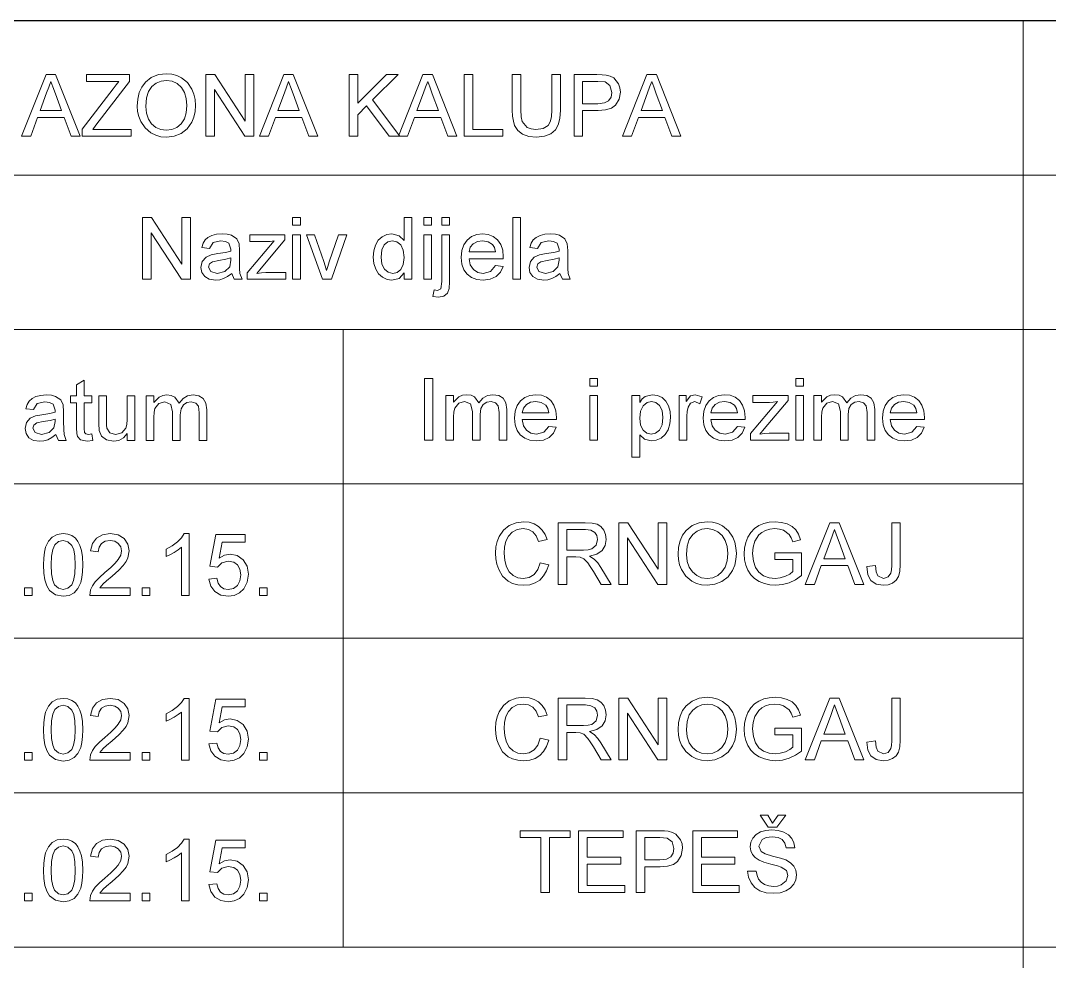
# Model space of a CAD drawing. Extents: x 0 to 594, y 0 to 575.
# Drawn here: x 510.41 to 543.38, y 26.41 to 56.57 of the extents above; entities that cross this region are included whole.
import ezdxf

# ---------------------------------------------------------------- set-up
doc = ezdxf.new("R2010")
doc.units = 0

msp = doc.modelspace()

# ---------------------------------------------------------------- linework, layer by layer
at = {"color": 7, "lineweight": 30}
msp.add_line((375.382, 56.571), (586.929, 56.571), dxfattribs=at)
at = {"color": 7, "lineweight": 13}
for p, q in [((542.535, 56.571), (542.535, 7.071)), ((375.382, 51.621), (586.929, 51.621)), ((586.929, 46.671), (375.382, 46.671)), ((375.382, 41.721), (542.535, 41.721)), ((375.382, 36.771), (542.535, 36.771)), ((375.382, 31.821), (542.535, 31.821)), ((375.382, 26.871), (586.929, 26.871))]:
    msp.add_line(p, q, dxfattribs=at)
at = {"color": 7, "lineweight": 13, "ltscale": 0.495}
msp.add_line((520.755, 46.671), (520.755, 26.871), dxfattribs=at)
at = {"color": 7, "lineweight": 13}
for points in [[(510.448, 52.863), (511.233, 54.842), (511.536, 54.842), (512.321, 52.863), (512.031, 52.863), (511.809, 53.467), (510.96, 53.467), (510.739, 52.863)], [(512.392, 52.863), (512.392, 53.092), (513.378, 54.382), (513.476, 54.51), (513.562, 54.622), (512.53, 54.622), (512.53, 54.842), (513.904, 54.842), (513.904, 54.622), (512.831, 53.218), (512.727, 53.083), (513.959, 53.083), (513.959, 52.863)], [(514.151, 53.826), (514.168, 54.057), (514.217, 54.262), (514.298, 54.441), (514.413, 54.592), (514.604, 54.746), (514.829, 54.838), (515.087, 54.869), (515.262, 54.855), (515.424, 54.811), (515.575, 54.739), (515.767, 54.583), (515.906, 54.376), (515.97, 54.214), (516.008, 54.038), (516.021, 53.849), (516.007, 53.656), (515.967, 53.478), (515.9, 53.314), (515.755, 53.106), (515.561, 52.956), (515.332, 52.865), (515.086, 52.835), (514.908, 52.85), (514.744, 52.895), (514.592, 52.969), (514.402, 53.128), (514.263, 53.335), (514.201, 53.493), (514.164, 53.656)], [(516.35, 52.863), (516.35, 54.842), (516.641, 54.842), (517.615, 53.347), (517.615, 54.842), (517.89, 54.842), (517.89, 52.863), (517.598, 52.863), (516.625, 54.357), (516.625, 52.863)], [(518.066, 52.863), (518.851, 54.842), (519.154, 54.842), (519.939, 52.863), (519.649, 52.863), (519.427, 53.467), (518.578, 53.467), (518.357, 52.863)], [(520.945, 52.863), (520.945, 54.842), (521.22, 54.842), (521.22, 53.925), (522.136, 54.842), (522.511, 54.842), (521.696, 54.026), (522.566, 52.863), (522.23, 52.863), (521.504, 53.834), (521.22, 53.55), (521.22, 52.863)], [(522.523, 52.863), (523.308, 54.842), (523.611, 54.842), (524.396, 52.863), (524.106, 52.863), (523.884, 53.467), (523.035, 53.467), (522.814, 52.863)], [(524.632, 52.863), (524.632, 54.842), (524.907, 54.842), (524.907, 53.083), (525.869, 53.083), (525.869, 52.863)], [(527.436, 54.842), (527.711, 54.842), (527.711, 53.702), (527.694, 53.435), (527.644, 53.229), (527.55, 53.071), (527.403, 52.945), (527.202, 52.863), (526.946, 52.835), (526.696, 52.859), (526.496, 52.931), (526.346, 53.048), (526.246, 53.207), (526.205, 53.343), (526.18, 53.508), (526.171, 53.702), (526.171, 54.842), (526.446, 54.842), (526.446, 53.711), (526.458, 53.489), (526.492, 53.334), (526.65, 53.148), (526.774, 53.099), (526.923, 53.083), (527.161, 53.115), (527.318, 53.212), (527.383, 53.325), (527.423, 53.491), (527.436, 53.711)], [(528.15, 52.863), (528.15, 54.842), (528.884, 54.842), (529.055, 54.837), (529.18, 54.823), (529.311, 54.788), (529.42, 54.732), (529.576, 54.544), (529.62, 54.418), (529.635, 54.279), (529.596, 54.05), (529.479, 53.859), (529.347, 53.764), (529.16, 53.706), (528.917, 53.687), (528.425, 53.687), (528.425, 52.863)], [(529.701, 52.863), (530.486, 54.842), (530.79, 54.842), (531.575, 52.863), (531.284, 52.863), (531.062, 53.467), (530.214, 53.467), (529.992, 52.863)], [(511.042, 53.687), (511.728, 53.687), (511.532, 54.221), (511.449, 54.446), (511.385, 54.622), (511.318, 54.44), (511.25, 54.255)], [(514.426, 53.822), (514.447, 53.601), (514.51, 53.414), (514.614, 53.26), (514.75, 53.146), (514.907, 53.078), (515.085, 53.055), (515.266, 53.078), (515.424, 53.147), (515.559, 53.262), (515.663, 53.42), (515.725, 53.616), (515.746, 53.851), (515.726, 54.076), (515.666, 54.271), (515.568, 54.431), (515.433, 54.55), (515.27, 54.624), (515.089, 54.649), (514.916, 54.628), (514.761, 54.565), (514.622, 54.459), (514.513, 54.303), (514.448, 54.091)], [(518.66, 53.687), (519.345, 53.687), (519.15, 54.221), (519.067, 54.446), (519.003, 54.622), (518.936, 54.44), (518.868, 54.255)], [(523.117, 53.687), (523.802, 53.687), (523.607, 54.221), (523.524, 54.446), (523.46, 54.622), (523.393, 54.44), (523.325, 54.255)], [(528.425, 53.907), (528.914, 53.907), (529.121, 53.931), (529.258, 54.003), (529.334, 54.118), (529.36, 54.271), (529.3, 54.486), (529.142, 54.604), (528.909, 54.622), (528.425, 54.622)], [(530.295, 53.687), (530.981, 53.687), (530.785, 54.221), (530.702, 54.446), (530.638, 54.622), (530.571, 54.44), (530.504, 54.255)], [(514.323, 48.277), (514.323, 50.256), (514.614, 50.256), (515.587, 48.761), (515.587, 50.256), (515.862, 50.256), (515.862, 48.277), (515.571, 48.277), (514.598, 49.771), (514.598, 48.277)], [(519.133, 50.008), (519.133, 50.256), (519.38, 50.256), (519.38, 50.008)], [(522.706, 48.277), (522.706, 48.484), (522.542, 48.308), (522.316, 48.249), (522.156, 48.273), (522.01, 48.343), (521.886, 48.455), (521.794, 48.604), (521.736, 48.785), (521.717, 48.99), (521.734, 49.193), (521.787, 49.376), (521.876, 49.529), (521.999, 49.641), (522.149, 49.711), (522.315, 49.734), (522.543, 49.674), (522.706, 49.518), (522.706, 50.256), (522.953, 50.256), (522.953, 48.277)], [(523.338, 50.008), (523.338, 50.256), (523.586, 50.256), (523.586, 50.008)], [(523.916, 50.008), (523.916, 50.256), (524.163, 50.256), (524.163, 50.008)], [(526.186, 48.277), (526.186, 50.256), (526.433, 50.256), (526.433, 48.277)], [(517.181, 48.469), (517.047, 48.366), (516.922, 48.299), (516.797, 48.262), (516.663, 48.249), (516.463, 48.278), (516.314, 48.364), (516.222, 48.494), (516.192, 48.656), (516.238, 48.847), (516.359, 48.986), (516.527, 49.065), (516.735, 49.101), (516.981, 49.139), (517.153, 49.184), (517.154, 49.243), (517.088, 49.437), (516.978, 49.495), (516.824, 49.514), (516.582, 49.459), (516.467, 49.266), (516.219, 49.294), (516.263, 49.431), (516.327, 49.539), (516.418, 49.622), (516.543, 49.683), (516.695, 49.721), (516.87, 49.734), (517.038, 49.723), (517.171, 49.69), (517.341, 49.58), (517.417, 49.413), (517.429, 49.197), (517.429, 48.89), (517.433, 48.624), (517.445, 48.469), (517.511, 48.277), (517.264, 48.277)], [(517.676, 48.277), (517.676, 48.484), (518.545, 49.514), (518.411, 49.493), (518.294, 49.486), (517.759, 49.486), (517.759, 49.706), (518.886, 49.706), (518.886, 49.542), (518.122, 48.638), (517.98, 48.469), (518.133, 48.49), (518.275, 48.497), (518.913, 48.497), (518.913, 48.277)], [(519.133, 48.277), (519.133, 49.706), (519.38, 49.706), (519.38, 48.277)], [(520.091, 48.277), (519.573, 49.706), (519.835, 49.706), (520.128, 48.85), (520.175, 48.709), (520.219, 48.562), (520.257, 48.686), (520.307, 48.834), (520.603, 49.706), (520.865, 49.706), (520.381, 48.277)], [(521.964, 48.991), (521.992, 48.762), (522.076, 48.599), (522.197, 48.502), (522.339, 48.469), (522.481, 48.5), (522.599, 48.593), (522.679, 48.75), (522.706, 48.972), (522.679, 49.214), (522.597, 49.383), (522.475, 49.481), (522.329, 49.514), (522.186, 49.482), (522.068, 49.388), (521.99, 49.226)], [(523.338, 48.277), (523.338, 49.706), (523.586, 49.706), (523.586, 48.277)], [(523.624, 47.726), (523.669, 47.938), (523.777, 47.92), (523.881, 47.968), (523.916, 48.212), (523.916, 49.706), (524.163, 49.706), (524.163, 48.201), (524.146, 47.978), (524.095, 47.834), (523.981, 47.733), (523.81, 47.7)], [(525.633, 48.717), (525.876, 48.689), (525.789, 48.503), (525.651, 48.365), (525.465, 48.278), (525.233, 48.249), (525.034, 48.271), (524.864, 48.335), (524.724, 48.441), (524.62, 48.586), (524.557, 48.766), (524.536, 48.979), (524.558, 49.2), (524.621, 49.386), (524.726, 49.536), (524.865, 49.646), (525.03, 49.712), (525.219, 49.734), (525.402, 49.712), (525.562, 49.648), (525.698, 49.541), (525.801, 49.396), (525.863, 49.215), (525.883, 49), (525.882, 48.937), (524.784, 48.937), (524.826, 48.737), (524.924, 48.59), (525.065, 48.499), (525.237, 48.469), (525.476, 48.528)], [(524.784, 49.156), (525.636, 49.156), (525.603, 49.294), (525.538, 49.392), (525.396, 49.483), (525.218, 49.514), (525.054, 49.489), (524.918, 49.416), (524.824, 49.303)], [(527.697, 48.469), (527.563, 48.366), (527.438, 48.299), (527.313, 48.262), (527.18, 48.249), (526.979, 48.278), (526.83, 48.364), (526.738, 48.494), (526.708, 48.656), (526.754, 48.847), (526.875, 48.986), (527.043, 49.065), (527.251, 49.101), (527.497, 49.139), (527.669, 49.184), (527.67, 49.243), (527.604, 49.437), (527.494, 49.495), (527.34, 49.514), (527.098, 49.459), (526.983, 49.266), (526.735, 49.294), (526.779, 49.431), (526.843, 49.539), (526.934, 49.622), (527.059, 49.683), (527.211, 49.721), (527.386, 49.734), (527.554, 49.723), (527.687, 49.69), (527.857, 49.58), (527.933, 49.413), (527.945, 49.197), (527.945, 48.89), (527.949, 48.624), (527.961, 48.469), (528.027, 48.277), (527.78, 48.277)], [(517.154, 48.964), (516.994, 48.92), (516.77, 48.883), (516.565, 48.84), (516.472, 48.771), (516.439, 48.669), (516.51, 48.526), (516.718, 48.469), (516.96, 48.528), (517.115, 48.678), (517.153, 48.887)], [(527.67, 48.964), (527.51, 48.92), (527.286, 48.883), (527.081, 48.84), (526.988, 48.771), (526.955, 48.669), (527.026, 48.526), (527.234, 48.469), (527.476, 48.528), (527.631, 48.678), (527.669, 48.887)], [(512.702, 43.32), (512.729, 43.107), (512.546, 43.086), (512.34, 43.127), (512.237, 43.234), (512.215, 43.338), (512.207, 43.515), (512.207, 44.322), (512.015, 44.322), (512.015, 44.542), (512.207, 44.542), (512.207, 44.895), (512.455, 45.04), (512.455, 44.542), (512.702, 44.542), (512.702, 44.322), (512.455, 44.322), (512.455, 43.5), (512.467, 43.369), (512.51, 43.323), (512.594, 43.305)], [(523.354, 43.124), (523.354, 45.103), (523.629, 45.103), (523.629, 43.124)], [(528.659, 44.855), (528.659, 45.103), (528.906, 45.103), (528.906, 44.855)], [(535.256, 44.855), (535.256, 45.103), (535.503, 45.103), (535.503, 44.855)], [(511.548, 43.305), (511.413, 43.202), (511.288, 43.135), (511.163, 43.098), (511.03, 43.086), (510.829, 43.114), (510.68, 43.2), (510.589, 43.33), (510.558, 43.493), (510.604, 43.683), (510.725, 43.822), (510.893, 43.901), (511.101, 43.937), (511.347, 43.975), (511.519, 44.02), (511.52, 44.079), (511.454, 44.273), (511.344, 44.331), (511.19, 44.35), (510.948, 44.295), (510.833, 44.103), (510.586, 44.13), (510.629, 44.267), (510.693, 44.375), (510.784, 44.458), (510.909, 44.519), (511.061, 44.557), (511.237, 44.57), (511.404, 44.559), (511.537, 44.526), (511.707, 44.416), (511.783, 44.249), (511.795, 44.033), (511.795, 43.726), (511.799, 43.46), (511.811, 43.305), (511.877, 43.113), (511.63, 43.113)], [(513.829, 43.113), (513.829, 43.338), (513.709, 43.198), (513.563, 43.114), (513.392, 43.086), (513.165, 43.134), (513.008, 43.255), (512.936, 43.434), (512.922, 43.66), (512.922, 44.542), (513.169, 44.542), (513.169, 43.76), (513.173, 43.603), (513.184, 43.507), (513.279, 43.359), (513.457, 43.305), (513.658, 43.361), (513.79, 43.511), (513.819, 43.627), (513.829, 43.786), (513.829, 44.542), (514.076, 44.542), (514.076, 43.113)], [(514.434, 43.113), (514.434, 44.542), (514.681, 44.542), (514.681, 44.327), (514.855, 44.503), (514.971, 44.553), (515.102, 44.57), (515.242, 44.553), (515.355, 44.501), (515.494, 44.31), (515.62, 44.454), (515.768, 44.541), (515.94, 44.57), (516.13, 44.54), (516.27, 44.452), (516.356, 44.303), (516.385, 44.091), (516.385, 43.113), (516.138, 43.113), (516.138, 44.003), (516.114, 44.209), (516.029, 44.311), (515.883, 44.35), (515.745, 44.325), (515.633, 44.251), (515.558, 44.122), (515.533, 43.934), (515.533, 43.113), (515.286, 43.113), (515.286, 44.031), (515.227, 44.27), (515.034, 44.35), (514.845, 44.297), (514.72, 44.141), (514.691, 44.016), (514.681, 43.846), (514.681, 43.113)], [(524.041, 43.124), (524.041, 44.553), (524.289, 44.553), (524.289, 44.338), (524.463, 44.514), (524.579, 44.564), (524.71, 44.58), (524.85, 44.563), (524.963, 44.512), (525.102, 44.321), (525.228, 44.465), (525.376, 44.552), (525.547, 44.58), (525.737, 44.551), (525.878, 44.463), (525.964, 44.314), (525.993, 44.102), (525.993, 43.124), (525.745, 43.124), (525.745, 44.013), (525.722, 44.22), (525.636, 44.322), (525.491, 44.361), (525.353, 44.336), (525.24, 44.262), (525.166, 44.133), (525.141, 43.944), (525.141, 43.124), (524.893, 43.124), (524.893, 44.041), (524.834, 44.281), (524.641, 44.361), (524.453, 44.307), (524.328, 44.152), (524.298, 44.027), (524.289, 43.856), (524.289, 43.124)], [(527.337, 43.563), (527.579, 43.536), (527.493, 43.35), (527.355, 43.211), (527.168, 43.125), (526.936, 43.096), (526.737, 43.117), (526.568, 43.181), (526.428, 43.288), (526.324, 43.433), (526.261, 43.613), (526.24, 43.826), (526.261, 44.047), (526.325, 44.233), (526.43, 44.382), (526.569, 44.492), (526.733, 44.558), (526.923, 44.58), (527.106, 44.559), (527.266, 44.495), (527.401, 44.388), (527.504, 44.242), (527.566, 44.062), (527.587, 43.847), (527.586, 43.783), (526.488, 43.783), (526.53, 43.583), (526.627, 43.437), (526.769, 43.346), (526.941, 43.316), (527.18, 43.375)], [(528.659, 43.124), (528.659, 44.553), (528.906, 44.553), (528.906, 43.124)], [(530.006, 42.574), (530.006, 44.553), (530.253, 44.553), (530.253, 44.334), (530.334, 44.442), (530.424, 44.519), (530.655, 44.58), (530.822, 44.557), (530.969, 44.487), (531.088, 44.374), (531.174, 44.223), (531.225, 44.044), (531.243, 43.849), (531.223, 43.642), (531.165, 43.456), (531.069, 43.302), (530.938, 43.189), (530.785, 43.119), (530.625, 43.096), (530.41, 43.153), (530.253, 43.295), (530.253, 42.574)], [(531.518, 43.124), (531.518, 44.553), (531.737, 44.553), (531.737, 44.362), (531.881, 44.538), (532.027, 44.58), (532.26, 44.513), (532.181, 44.291), (532.017, 44.361), (531.886, 44.312), (531.803, 44.176), (531.774, 44.038), (531.765, 43.888), (531.765, 43.124)], [(533.384, 43.563), (533.626, 43.536), (533.54, 43.35), (533.402, 43.211), (533.215, 43.125), (532.983, 43.096), (532.784, 43.117), (532.615, 43.181), (532.475, 43.288), (532.371, 43.433), (532.308, 43.613), (532.287, 43.826), (532.308, 44.047), (532.371, 44.233), (532.477, 44.382), (532.616, 44.492), (532.78, 44.558), (532.97, 44.58), (533.153, 44.559), (533.312, 44.495), (533.448, 44.388), (533.551, 44.242), (533.613, 44.062), (533.634, 43.847), (533.633, 43.783), (532.534, 43.783), (532.577, 43.583), (532.674, 43.437), (532.816, 43.346), (532.988, 43.316), (533.227, 43.375)], [(533.799, 43.124), (533.799, 43.331), (534.668, 44.361), (534.534, 44.34), (534.417, 44.333), (533.881, 44.333), (533.881, 44.553), (535.008, 44.553), (535.008, 44.389), (534.245, 43.484), (534.103, 43.316), (534.255, 43.337), (534.398, 43.344), (535.036, 43.344), (535.036, 43.124)], [(535.256, 43.124), (535.256, 44.553), (535.503, 44.553), (535.503, 43.124)], [(535.833, 43.124), (535.833, 44.553), (536.08, 44.553), (536.08, 44.338), (536.254, 44.514), (536.37, 44.564), (536.501, 44.58), (536.642, 44.563), (536.754, 44.512), (536.894, 44.321), (537.019, 44.465), (537.168, 44.552), (537.339, 44.58), (537.529, 44.551), (537.669, 44.463), (537.755, 44.314), (537.784, 44.102), (537.784, 43.124), (537.537, 43.124), (537.537, 44.013), (537.513, 44.22), (537.428, 44.322), (537.282, 44.361), (537.144, 44.336), (537.032, 44.262), (536.957, 44.133), (536.932, 43.944), (536.932, 43.124), (536.685, 43.124), (536.685, 44.041), (536.626, 44.281), (536.433, 44.361), (536.244, 44.307), (536.119, 44.152), (536.09, 44.027), (536.08, 43.856), (536.08, 43.124)], [(539.128, 43.563), (539.371, 43.536), (539.284, 43.35), (539.146, 43.211), (538.96, 43.125), (538.728, 43.096), (538.529, 43.117), (538.36, 43.181), (538.22, 43.288), (538.115, 43.433), (538.053, 43.613), (538.032, 43.826), (538.053, 44.047), (538.116, 44.233), (538.222, 44.382), (538.361, 44.492), (538.525, 44.558), (538.714, 44.58), (538.898, 44.559), (539.057, 44.495), (539.193, 44.388), (539.296, 44.242), (539.358, 44.062), (539.379, 43.847), (539.377, 43.783), (538.279, 43.783), (538.321, 43.583), (538.419, 43.437), (538.56, 43.346), (538.733, 43.316), (538.971, 43.375)], [(526.488, 44.003), (527.34, 44.003), (527.307, 44.141), (527.242, 44.239), (527.1, 44.33), (526.921, 44.361), (526.758, 44.336), (526.622, 44.263), (526.528, 44.15)], [(530.253, 43.826), (530.28, 43.6), (530.36, 43.441), (530.479, 43.347), (530.62, 43.316), (530.763, 43.348), (530.885, 43.445), (530.968, 43.61), (530.995, 43.845), (530.968, 44.071), (530.887, 44.232), (530.769, 44.328), (530.63, 44.361), (530.49, 44.326), (530.367, 44.224), (530.282, 44.056)], [(532.534, 44.003), (533.387, 44.003), (533.354, 44.141), (533.289, 44.239), (533.147, 44.33), (532.968, 44.361), (532.805, 44.336), (532.669, 44.263), (532.575, 44.15)], [(538.279, 44.003), (539.131, 44.003), (539.098, 44.141), (539.033, 44.239), (538.891, 44.33), (538.713, 44.361), (538.549, 44.336), (538.414, 44.263), (538.319, 44.15)], [(511.52, 43.8), (511.36, 43.756), (511.136, 43.719), (510.931, 43.676), (510.838, 43.607), (510.805, 43.505), (510.877, 43.363), (511.085, 43.305), (511.326, 43.364), (511.481, 43.515), (511.519, 43.723)], [(527.064, 39.193), (527.339, 39.127), (527.271, 38.93), (527.175, 38.768), (527.051, 38.639), (526.901, 38.545), (526.732, 38.489), (526.541, 38.471), (526.346, 38.485), (526.177, 38.528), (526.034, 38.6), (525.862, 38.759), (525.737, 38.975), (525.68, 39.143), (525.646, 39.318), (525.635, 39.502), (525.648, 39.698), (525.685, 39.877), (525.749, 40.038), (525.886, 40.24), (526.072, 40.386), (526.292, 40.475), (526.533, 40.505), (526.713, 40.488), (526.873, 40.438), (527.013, 40.355), (527.13, 40.241), (527.22, 40.101), (527.284, 39.933), (527.009, 39.873), (526.931, 40.059), (526.824, 40.186), (526.688, 40.26), (526.52, 40.285), (526.326, 40.257), (526.167, 40.176), (526.046, 40.048), (525.967, 39.883), (525.924, 39.696), (525.91, 39.504), (525.927, 39.268), (525.98, 39.064), (526.069, 38.9), (526.197, 38.783), (526.35, 38.714), (526.515, 38.69), (526.708, 38.722), (526.868, 38.817), (526.99, 38.974)], [(527.641, 38.498), (527.641, 40.477), (528.506, 40.477), (528.729, 40.464), (528.891, 40.424), (529.01, 40.351), (529.102, 40.237), (529.161, 40.096), (529.181, 39.94), (529.148, 39.748), (529.05, 39.588), (528.884, 39.47), (528.647, 39.405), (528.799, 39.306), (528.907, 39.187), (529.008, 39.04), (529.337, 38.498), (529.021, 38.498), (528.77, 38.913), (528.669, 39.071), (528.589, 39.188), (528.461, 39.319), (528.347, 39.369), (528.207, 39.378), (527.916, 39.378), (527.916, 38.498)], [(527.916, 39.598), (528.455, 39.598), (528.607, 39.607), (528.719, 39.635), (528.858, 39.754), (528.906, 39.933), (528.882, 40.062), (528.812, 40.166), (528.691, 40.234), (528.516, 40.257), (527.916, 40.257)], [(529.584, 38.498), (529.584, 40.477), (529.876, 40.477), (530.849, 38.983), (530.849, 40.477), (531.124, 40.477), (531.124, 38.498), (530.832, 38.498), (529.859, 39.993), (529.859, 38.498)], [(531.481, 39.461), (531.497, 39.693), (531.546, 39.898), (531.628, 40.076), (531.742, 40.228), (531.933, 40.382), (532.158, 40.474), (532.417, 40.505), (532.591, 40.49), (532.754, 40.447), (532.905, 40.374), (533.096, 40.219), (533.236, 40.012), (533.299, 39.85), (533.337, 39.674), (533.35, 39.484), (533.337, 39.292), (533.297, 39.114), (533.23, 38.949), (533.085, 38.742), (532.89, 38.592), (532.661, 38.501), (532.415, 38.471), (532.238, 38.485), (532.073, 38.53), (531.922, 38.605), (531.731, 38.763), (531.593, 38.971), (531.531, 39.128), (531.493, 39.292)], [(531.756, 39.458), (531.777, 39.237), (531.839, 39.049), (531.943, 38.896), (532.079, 38.782), (532.236, 38.713), (532.414, 38.69), (532.595, 38.714), (532.753, 38.783), (532.889, 38.898), (532.992, 39.055), (533.054, 39.252), (533.075, 39.486), (533.055, 39.712), (532.995, 39.907), (532.897, 40.066), (532.762, 40.186), (532.6, 40.26), (532.418, 40.285), (532.246, 40.264), (532.09, 40.2), (531.951, 40.094), (531.843, 39.939), (531.778, 39.727)], [(534.587, 39.295), (534.587, 39.515), (535.439, 39.515), (535.439, 38.78), (535.242, 38.645), (535.038, 38.548), (534.829, 38.49), (534.615, 38.471), (534.425, 38.484), (534.247, 38.526), (534.081, 38.595), (533.935, 38.69), (533.814, 38.809), (533.72, 38.954), (533.652, 39.116), (533.611, 39.291), (533.597, 39.478), (533.611, 39.665), (533.651, 39.844), (533.719, 40.014), (533.811, 40.166), (533.928, 40.289), (534.068, 40.384), (534.228, 40.451), (534.403, 40.491), (534.593, 40.505), (534.799, 40.487), (534.983, 40.436), (535.139, 40.354), (535.257, 40.245), (535.344, 40.104), (535.407, 39.926), (535.155, 39.862), (535.105, 39.995), (535.045, 40.097), (534.858, 40.233), (534.729, 40.272), (534.588, 40.285), (534.422, 40.271), (534.28, 40.23), (534.163, 40.166), (534.071, 40.085), (533.947, 39.889), (533.891, 39.696), (533.872, 39.488), (533.895, 39.244), (533.962, 39.043), (534.073, 38.887), (534.225, 38.777), (534.403, 38.712), (534.592, 38.69), (534.758, 38.708), (534.921, 38.76), (535.062, 38.831), (535.164, 38.907), (535.164, 39.295)], [(535.56, 38.498), (536.346, 40.477), (536.649, 40.477), (537.434, 38.498), (537.143, 38.498), (536.921, 39.103), (536.073, 39.103), (535.851, 38.498)], [(536.154, 39.323), (536.84, 39.323), (536.644, 39.856), (536.562, 40.081), (536.497, 40.257), (536.43, 40.076), (536.363, 39.891)], [(537.532, 39.07), (537.807, 39.103), (537.83, 38.903), (537.882, 38.778), (538.068, 38.69), (538.218, 38.736), (538.305, 38.859), (538.323, 38.96), (538.329, 39.108), (538.329, 40.477), (538.604, 40.477), (538.604, 39.133), (538.589, 38.913), (538.545, 38.749), (538.468, 38.629), (538.357, 38.542), (538.218, 38.488), (538.056, 38.471), (537.829, 38.508), (537.663, 38.622), (537.562, 38.809)], [(511.147, 39.121), (511.155, 39.339), (511.179, 39.528), (511.218, 39.689), (511.306, 39.88), (511.428, 40.016), (511.586, 40.098), (511.779, 40.125), (511.927, 40.109), (512.06, 40.061), (512.171, 39.983), (512.254, 39.877), (512.318, 39.744), (512.368, 39.585), (512.401, 39.383), (512.411, 39.121), (512.404, 38.904), (512.38, 38.716), (512.341, 38.556), (512.254, 38.364), (512.132, 38.227), (511.974, 38.145), (511.779, 38.118), (511.529, 38.166), (511.339, 38.308), (511.255, 38.456), (511.195, 38.641), (511.159, 38.862)], [(511.394, 39.121), (511.407, 38.835), (511.444, 38.624), (511.505, 38.487), (511.629, 38.375), (511.779, 38.338), (511.929, 38.376), (512.053, 38.488), (512.115, 38.625), (512.152, 38.836), (512.164, 39.121), (512.152, 39.401), (512.116, 39.61), (512.056, 39.749), (511.933, 39.866), (511.777, 39.905), (511.629, 39.871), (511.51, 39.768), (511.446, 39.618), (511.407, 39.403)], [(513.923, 38.393), (513.923, 38.146), (512.631, 38.146), (512.658, 38.319), (512.72, 38.454), (512.81, 38.585), (512.939, 38.723), (513.118, 38.877), (513.306, 39.043), (513.447, 39.182), (513.542, 39.294), (513.622, 39.439), (513.648, 39.579), (513.623, 39.705), (513.547, 39.81), (513.431, 39.881), (513.285, 39.905), (513.13, 39.881), (513.01, 39.81), (512.933, 39.697), (512.906, 39.547), (512.659, 39.575), (512.719, 39.811), (512.848, 39.984), (513.041, 40.089), (513.29, 40.125), (513.54, 40.085), (513.733, 39.967), (513.855, 39.791), (513.896, 39.578), (513.851, 39.346), (513.793, 39.229), (513.705, 39.106), (513.565, 38.957), (513.35, 38.764), (513.171, 38.614), (513.066, 38.521), (512.954, 38.393)], [(515.82, 38.146), (515.572, 38.146), (515.572, 39.688), (515.469, 39.605), (515.338, 39.521), (515.201, 39.448), (515.078, 39.396), (515.078, 39.63), (515.272, 39.735), (515.44, 39.861), (515.573, 39.995), (515.66, 40.125), (515.82, 40.125)], [(516.452, 38.668), (516.699, 38.695), (516.743, 38.54), (516.819, 38.428), (516.927, 38.36), (517.066, 38.338), (517.235, 38.37), (517.362, 38.467), (517.442, 38.617), (517.469, 38.809), (517.444, 38.99), (517.369, 39.128), (517.243, 39.216), (517.068, 39.245), (516.861, 39.192), (516.727, 39.053), (516.479, 39.08), (516.672, 40.097), (517.606, 40.097), (517.606, 39.85), (516.876, 39.85), (516.781, 39.338), (516.954, 39.433), (517.135, 39.465), (517.36, 39.42), (517.548, 39.285), (517.674, 39.08), (517.716, 38.823), (517.679, 38.573), (517.565, 38.359), (517.428, 38.225), (517.261, 38.145), (517.065, 38.118), (516.828, 38.156), (516.64, 38.269), (516.511, 38.444)], [(510.542, 38.146), (510.542, 38.393), (510.79, 38.393), (510.79, 38.146)], [(514.308, 38.146), (514.308, 38.393), (514.555, 38.393), (514.555, 38.146)], [(518.074, 38.146), (518.074, 38.393), (518.321, 38.393), (518.321, 38.146)], [(511.147, 33.839), (511.155, 34.058), (511.179, 34.247), (511.218, 34.407), (511.306, 34.599), (511.428, 34.735), (511.586, 34.816), (511.779, 34.844), (511.927, 34.828), (512.06, 34.78), (512.171, 34.702), (512.254, 34.596), (512.318, 34.463), (512.368, 34.304), (512.401, 34.102), (512.411, 33.839), (512.404, 33.623), (512.38, 33.435), (512.341, 33.275), (512.254, 33.083), (512.132, 32.946), (511.974, 32.864), (511.779, 32.837), (511.529, 32.885), (511.339, 33.027), (511.255, 33.175), (511.195, 33.36), (511.159, 33.581)], [(511.394, 33.84), (511.407, 33.554), (511.444, 33.343), (511.505, 33.206), (511.629, 33.094), (511.779, 33.057), (511.929, 33.094), (512.053, 33.207), (512.115, 33.344), (512.152, 33.555), (512.164, 33.84), (512.152, 34.12), (512.116, 34.329), (512.056, 34.468), (511.933, 34.585), (511.777, 34.624), (511.629, 34.589), (511.51, 34.487), (511.446, 34.337), (511.407, 34.122)], [(513.923, 33.112), (513.923, 32.865), (512.631, 32.865), (512.658, 33.038), (512.72, 33.173), (512.81, 33.304), (512.939, 33.441), (513.118, 33.596), (513.306, 33.762), (513.447, 33.901), (513.542, 34.013), (513.622, 34.158), (513.648, 34.298), (513.623, 34.424), (513.547, 34.529), (513.431, 34.6), (513.285, 34.624), (513.13, 34.6), (513.01, 34.529), (512.933, 34.416), (512.906, 34.266), (512.659, 34.294), (512.719, 34.53), (512.848, 34.703), (513.041, 34.808), (513.29, 34.844), (513.54, 34.804), (513.733, 34.686), (513.855, 34.51), (513.896, 34.297), (513.851, 34.065), (513.793, 33.948), (513.705, 33.824), (513.565, 33.676), (513.35, 33.483), (513.171, 33.333), (513.066, 33.24), (512.954, 33.112)], [(515.82, 32.865), (515.572, 32.865), (515.572, 34.407), (515.469, 34.323), (515.338, 34.24), (515.201, 34.167), (515.078, 34.115), (515.078, 34.349), (515.272, 34.454), (515.44, 34.58), (515.573, 34.714), (515.66, 34.844), (515.82, 34.844)], [(516.452, 33.387), (516.699, 33.414), (516.743, 33.259), (516.819, 33.147), (516.927, 33.079), (517.066, 33.057), (517.235, 33.089), (517.362, 33.186), (517.442, 33.336), (517.469, 33.528), (517.444, 33.709), (517.369, 33.847), (517.243, 33.935), (517.068, 33.964), (516.861, 33.911), (516.727, 33.772), (516.479, 33.799), (516.672, 34.816), (517.606, 34.816), (517.606, 34.569), (516.876, 34.569), (516.781, 34.057), (516.954, 34.152), (517.135, 34.184), (517.36, 34.139), (517.548, 34.004), (517.674, 33.799), (517.716, 33.542), (517.679, 33.292), (517.565, 33.078), (517.428, 32.944), (517.261, 32.864), (517.065, 32.837), (516.828, 32.875), (516.64, 32.988), (516.511, 33.163)], [(527.064, 33.569), (527.339, 33.503), (527.271, 33.306), (527.175, 33.144), (527.051, 33.015), (526.901, 32.921), (526.732, 32.865), (526.541, 32.847), (526.346, 32.861), (526.177, 32.904), (526.034, 32.976), (525.862, 33.135), (525.737, 33.351), (525.68, 33.519), (525.646, 33.694), (525.635, 33.878), (525.648, 34.074), (525.685, 34.253), (525.749, 34.414), (525.886, 34.616), (526.072, 34.762), (526.292, 34.851), (526.533, 34.881), (526.713, 34.864), (526.873, 34.814), (527.013, 34.731), (527.13, 34.617), (527.22, 34.477), (527.284, 34.309), (527.009, 34.249), (526.931, 34.435), (526.824, 34.562), (526.688, 34.636), (526.52, 34.661), (526.326, 34.633), (526.167, 34.552), (526.046, 34.424), (525.967, 34.259), (525.924, 34.072), (525.91, 33.88), (525.927, 33.644), (525.98, 33.44), (526.069, 33.276), (526.197, 33.159), (526.35, 33.09), (526.515, 33.066), (526.708, 33.098), (526.868, 33.193), (526.99, 33.35)], [(527.641, 32.874), (527.641, 34.853), (528.506, 34.853), (528.729, 34.84), (528.891, 34.8), (529.01, 34.727), (529.102, 34.613), (529.161, 34.472), (529.181, 34.316), (529.148, 34.123), (529.05, 33.964), (528.884, 33.846), (528.647, 33.781), (528.799, 33.682), (528.907, 33.563), (529.008, 33.416), (529.337, 32.874), (529.021, 32.874), (528.77, 33.289), (528.669, 33.447), (528.589, 33.564), (528.461, 33.695), (528.347, 33.745), (528.207, 33.754), (527.916, 33.754), (527.916, 32.874)], [(527.916, 33.973), (528.455, 33.973), (528.607, 33.983), (528.719, 34.011), (528.858, 34.13), (528.906, 34.309), (528.882, 34.438), (528.812, 34.542), (528.691, 34.61), (528.516, 34.633), (527.916, 34.633)], [(529.584, 32.874), (529.584, 34.853), (529.876, 34.853), (530.849, 33.358), (530.849, 34.853), (531.124, 34.853), (531.124, 32.874), (530.832, 32.874), (529.859, 34.369), (529.859, 32.874)], [(531.481, 33.837), (531.497, 34.069), (531.546, 34.274), (531.628, 34.452), (531.742, 34.604), (531.933, 34.758), (532.158, 34.85), (532.417, 34.881), (532.591, 34.866), (532.754, 34.823), (532.905, 34.75), (533.096, 34.595), (533.236, 34.388), (533.299, 34.226), (533.337, 34.05), (533.35, 33.86), (533.337, 33.668), (533.297, 33.49), (533.23, 33.325), (533.085, 33.118), (532.89, 32.968), (532.661, 32.877), (532.415, 32.847), (532.238, 32.861), (532.073, 32.906), (531.922, 32.981), (531.731, 33.139), (531.593, 33.347), (531.531, 33.504), (531.493, 33.668)], [(531.756, 33.834), (531.777, 33.613), (531.839, 33.425), (531.943, 33.272), (532.079, 33.158), (532.236, 33.089), (532.414, 33.066), (532.595, 33.09), (532.753, 33.159), (532.889, 33.274), (532.992, 33.431), (533.054, 33.628), (533.075, 33.862), (533.055, 34.088), (532.995, 34.283), (532.897, 34.442), (532.762, 34.562), (532.6, 34.636), (532.418, 34.661), (532.246, 34.639), (532.09, 34.576), (531.951, 34.47), (531.843, 34.315), (531.778, 34.103)], [(534.587, 33.671), (534.587, 33.891), (535.439, 33.891), (535.439, 33.156), (535.242, 33.021), (535.038, 32.924), (534.829, 32.866), (534.615, 32.847), (534.425, 32.86), (534.247, 32.902), (534.081, 32.971), (533.935, 33.066), (533.814, 33.185), (533.72, 33.33), (533.652, 33.492), (533.611, 33.667), (533.597, 33.854), (533.611, 34.041), (533.651, 34.22), (533.719, 34.39), (533.811, 34.542), (533.928, 34.665), (534.068, 34.76), (534.228, 34.827), (534.403, 34.867), (534.593, 34.881), (534.799, 34.863), (534.983, 34.812), (535.139, 34.73), (535.257, 34.621), (535.344, 34.48), (535.407, 34.302), (535.155, 34.238), (535.105, 34.371), (535.045, 34.473), (534.858, 34.609), (534.729, 34.648), (534.588, 34.661), (534.422, 34.647), (534.28, 34.606), (534.163, 34.542), (534.071, 34.461), (533.947, 34.265), (533.891, 34.072), (533.872, 33.864), (533.895, 33.62), (533.962, 33.419), (534.073, 33.263), (534.225, 33.153), (534.403, 33.088), (534.592, 33.066), (534.758, 33.084), (534.921, 33.136), (535.062, 33.207), (535.164, 33.283), (535.164, 33.671)], [(535.56, 32.874), (536.346, 34.853), (536.649, 34.853), (537.434, 32.874), (537.143, 32.874), (536.921, 33.479), (536.073, 33.479), (535.851, 32.874)], [(536.154, 33.699), (536.84, 33.699), (536.644, 34.232), (536.562, 34.457), (536.497, 34.633), (536.43, 34.452), (536.363, 34.267)], [(537.532, 33.446), (537.807, 33.479), (537.83, 33.279), (537.882, 33.154), (538.068, 33.066), (538.218, 33.112), (538.305, 33.235), (538.323, 33.336), (538.329, 33.484), (538.329, 34.853), (538.604, 34.853), (538.604, 33.509), (538.589, 33.289), (538.545, 33.125), (538.468, 33.005), (538.357, 32.918), (538.218, 32.864), (538.056, 32.847), (537.829, 32.884), (537.663, 32.998), (537.562, 33.185)], [(510.542, 32.865), (510.542, 33.112), (510.79, 33.112), (510.79, 32.865)], [(514.308, 32.865), (514.308, 33.112), (514.555, 33.112), (514.555, 32.865)], [(518.074, 32.865), (518.074, 33.112), (518.321, 33.112), (518.321, 32.865)], [(534.509, 30.85), (534.688, 31.097), (534.935, 31.097), (534.647, 30.713), (534.372, 30.713), (534.111, 31.097), (534.358, 31.097)], [(511.147, 29.329), (511.155, 29.547), (511.179, 29.736), (511.218, 29.897), (511.306, 30.088), (511.428, 30.224), (511.586, 30.306), (511.779, 30.333), (511.927, 30.317), (512.06, 30.269), (512.171, 30.191), (512.254, 30.086), (512.318, 29.952), (512.368, 29.793), (512.401, 29.591), (512.411, 29.329), (512.404, 29.112), (512.38, 28.924), (512.341, 28.764), (512.254, 28.572), (512.132, 28.435), (511.974, 28.353), (511.779, 28.326), (511.529, 28.374), (511.339, 28.516), (511.255, 28.664), (511.195, 28.849), (511.159, 29.07)], [(513.923, 28.601), (513.923, 28.354), (512.631, 28.354), (512.658, 28.527), (512.72, 28.662), (512.81, 28.793), (512.939, 28.931), (513.118, 29.085), (513.306, 29.251), (513.447, 29.39), (513.542, 29.502), (513.622, 29.647), (513.648, 29.787), (513.623, 29.913), (513.547, 30.019), (513.431, 30.089), (513.285, 30.113), (513.13, 30.089), (513.01, 30.018), (512.933, 29.905), (512.906, 29.755), (512.659, 29.783), (512.719, 30.019), (512.848, 30.192), (513.041, 30.298), (513.29, 30.333), (513.54, 30.293), (513.733, 30.175), (513.855, 30), (513.896, 29.786), (513.851, 29.554), (513.793, 29.437), (513.705, 29.314), (513.565, 29.165), (513.35, 28.972), (513.171, 28.822), (513.066, 28.729), (512.954, 28.601)], [(515.82, 28.354), (515.572, 28.354), (515.572, 29.896), (515.469, 29.813), (515.338, 29.729), (515.201, 29.656), (515.078, 29.604), (515.078, 29.838), (515.272, 29.943), (515.44, 30.069), (515.573, 30.203), (515.66, 30.333), (515.82, 30.333)], [(527.088, 28.624), (527.088, 30.383), (526.428, 30.383), (526.428, 30.603), (528.023, 30.603), (528.023, 30.383), (527.363, 30.383), (527.363, 28.624)], [(528.297, 28.624), (528.297, 30.603), (529.727, 30.603), (529.727, 30.383), (528.572, 30.383), (528.572, 29.751), (529.644, 29.751), (529.644, 29.531), (528.572, 29.531), (528.572, 28.844), (529.782, 28.844), (529.782, 28.624)], [(530.139, 28.624), (530.139, 30.603), (530.873, 30.603), (531.043, 30.598), (531.169, 30.584), (531.3, 30.549), (531.408, 30.493), (531.564, 30.306), (531.609, 30.179), (531.623, 30.04), (531.584, 29.811), (531.468, 29.62), (531.336, 29.525), (531.149, 29.467), (530.906, 29.448), (530.414, 29.448), (530.414, 28.624)], [(530.414, 29.668), (530.903, 29.668), (531.11, 29.692), (531.247, 29.764), (531.323, 29.879), (531.348, 30.032), (531.289, 30.247), (531.131, 30.365), (530.898, 30.383), (530.414, 30.383)], [(531.953, 28.624), (531.953, 30.603), (533.382, 30.603), (533.382, 30.383), (532.228, 30.383), (532.228, 29.751), (533.3, 29.751), (533.3, 29.531), (532.228, 29.531), (532.228, 28.844), (533.437, 28.844), (533.437, 28.624)], [(533.712, 29.311), (533.987, 29.311), (534.015, 29.164), (534.064, 29.047), (534.142, 28.954), (534.253, 28.88), (534.388, 28.832), (534.54, 28.816), (534.673, 28.828), (534.79, 28.864), (534.951, 28.997), (535.004, 29.168), (534.953, 29.323), (534.786, 29.437), (534.665, 29.477), (534.455, 29.534), (534.234, 29.598), (534.085, 29.658), (533.957, 29.741), (533.867, 29.842), (533.813, 29.958), (533.795, 30.087), (533.816, 30.231), (533.879, 30.366), (533.983, 30.48), (534.126, 30.563), (534.297, 30.613), (534.486, 30.63), (534.691, 30.613), (534.871, 30.561), (535.018, 30.476), (535.127, 30.358), (535.196, 30.214), (535.224, 30.053), (534.949, 30.053), (534.908, 30.208), (534.82, 30.32), (534.685, 30.388), (534.496, 30.41), (534.304, 30.388), (534.172, 30.323), (534.07, 30.111), (534.142, 29.934), (534.27, 29.864), (534.512, 29.792), (534.768, 29.724), (534.934, 29.665), (535.087, 29.576), (535.195, 29.465), (535.258, 29.334), (535.279, 29.185), (535.256, 29.033), (535.189, 28.889), (535.079, 28.766), (534.931, 28.673), (534.752, 28.616), (534.551, 28.596), (534.306, 28.617), (534.104, 28.68), (533.943, 28.784), (533.82, 28.931), (533.742, 29.11)], [(511.394, 29.329), (511.407, 29.043), (511.444, 28.832), (511.505, 28.695), (511.629, 28.583), (511.779, 28.546), (511.929, 28.584), (512.053, 28.696), (512.115, 28.833), (512.152, 29.044), (512.164, 29.329), (512.152, 29.609), (512.116, 29.818), (512.056, 29.957), (511.933, 30.074), (511.777, 30.113), (511.629, 30.079), (511.51, 29.976), (511.446, 29.826), (511.407, 29.611)], [(516.452, 28.876), (516.699, 28.903), (516.743, 28.748), (516.819, 28.636), (516.927, 28.569), (517.066, 28.546), (517.235, 28.578), (517.362, 28.675), (517.442, 28.825), (517.469, 29.017), (517.444, 29.198), (517.369, 29.336), (517.243, 29.424), (517.068, 29.453), (516.861, 29.4), (516.727, 29.261), (516.479, 29.288), (516.672, 30.305), (517.606, 30.305), (517.606, 30.058), (516.876, 30.058), (516.781, 29.546), (516.954, 29.641), (517.135, 29.673), (517.36, 29.628), (517.548, 29.493), (517.674, 29.288), (517.716, 29.031), (517.679, 28.781), (517.565, 28.567), (517.428, 28.433), (517.261, 28.353), (517.065, 28.326), (516.828, 28.364), (516.64, 28.477), (516.511, 28.652)], [(510.542, 28.354), (510.542, 28.601), (510.79, 28.601), (510.79, 28.354)], [(514.308, 28.354), (514.308, 28.601), (514.555, 28.601), (514.555, 28.354)], [(518.074, 28.354), (518.074, 28.601), (518.321, 28.601), (518.321, 28.354)]]:
    msp.add_lwpolyline(points, close=True, dxfattribs=at)

doc.saveas('drawing.dxf')
